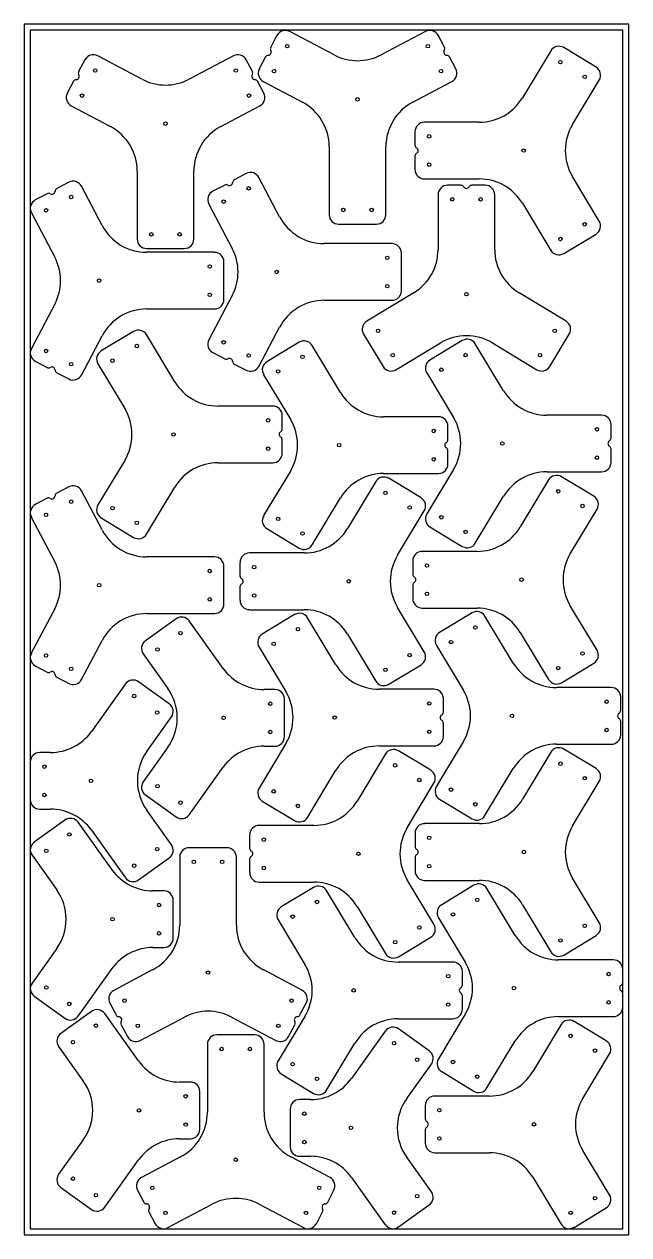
# Model space of a CAD drawing. Header units: millimetres. Extents: x 0 to 1220, y 0 to 2440.
import ezdxf

# ---------------------------------------------------------------- set-up
doc = ezdxf.new("R2010")
doc.units = ezdxf.units.MM
for name, color, linetype in [('bbox', 1, 'Continuous'), ('holes', 7, 'Continuous'), ('parts', 7, 'Continuous'), ('sheet', 7, 'Continuous')]:
    doc.layers.add(name, color=color, linetype=linetype)

# ---------------------------------------------------------------- blocks, each defined once
blk = doc.blocks.new('P00_1')
at = {"layer": 'holes'}
for centre in [(1122.7, 396.5), (1171.6, 366.9), (857.7, 246.8), (1048.6, 218.3), (857.7, 189.7), (1171.6, 69.6), (1122.7, 40.1)]:
    blk.add_circle(centre, 3.5, dxfattribs=at)
at = {"layer": 'parts', "color": 7}
for p, q in [((1103.1, 419.4), (1045.9, 324.5)), ((1194.5, 386.5), (1129.3, 425.8)), ((1147, 270.7), (1201, 360.3)), ((958.9, 275.4), (848.2, 275.4)), ((829.1, 256.4), (829.1, 229.3)), ((829.1, 207.3), (829.1, 180.2)), ((848.2, 161.1), (958.9, 161.1)), ((1201, 76.2), (1147, 165.8)), ((1045.9, 112), (1103.1, 17.2)), ((1129.3, 10.7), (1194.5, 50))]:
    blk.add_line(p, q, dxfattribs=at)
for centre, radius, start, end in [((1119.4, 409.5), 19, 58.9051, 148.9051), ((1184.7, 370.2), 19, -31.0949, 58.9051), ((958.9, 377), 101.6, -90, -31.0949), ((848.2, 256.4), 19, 90, 180), ((1234, 218.3), 101.6, 148.9051, -148.9051), ((835.5, 229.3), 6.35, 180, -120), ((829.1, 218.3), 6.35, -60, 60), ((835.5, 207.3), 6.35, 120, 180), ((848.2, 180.2), 19, 180, -90), ((958.9, 59.5), 101.6, 31.0949, 90), ((1184.7, 66.4), 19, -58.9051, 31.0949), ((1119.4, 27), 19, -148.9051, -58.9051)]:
    blk.add_arc(centre, radius, start, end, dxfattribs=at)
blk = doc.blocks.new('P01_1')
at = {"layer": 'holes'}
for centre in [(1123.1, 2397.8), (1172.1, 2368.3), (858.2, 2248.2), (1049, 2219.6), (858.2, 2191.1), (1172.1, 2071), (1123.1, 2041.4)]:
    blk.add_circle(centre, 3.5, dxfattribs=at)
at = {"layer": 'parts', "color": 7}
for p, q in [((1103.6, 2420.7), (1046.4, 2325.9)), ((1195, 2387.9), (1129.7, 2427.2)), ((1147.4, 2272.1), (1201.5, 2361.7)), ((959.4, 2276.8), (848.6, 2276.8)), ((829.6, 2257.7), (829.6, 2230.6)), ((829.6, 2208.6), (829.6, 2181.5)), ((848.6, 2162.5), (959.4, 2162.5)), ((1201.5, 2077.6), (1147.4, 2167.2)), ((1046.4, 2113.4), (1103.6, 2018.5)), ((1129.7, 2012), (1195, 2051.4))]:
    blk.add_line(p, q, dxfattribs=at)
for centre, radius, start, end in [((1119.9, 2410.9), 19, 58.9051, 148.9051), ((1185.1, 2371.5), 19, -31.0949, 58.9051), ((959.4, 2378.4), 101.6, -90, -31.0949), ((848.6, 2257.7), 19, 90, 180), ((1234.4, 2219.6), 101.6, 148.9051, -148.9051), ((835.9, 2230.6), 6.35, 180, -120), ((829.6, 2219.6), 6.35, -60, 60), ((835.9, 2208.6), 6.35, 120, 180), ((848.6, 2181.5), 19, 180, -90), ((959.4, 2060.9), 101.6, 31.0949, 90), ((1185.1, 2067.7), 19, -58.9051, 31.0949), ((1119.9, 2028.4), 19, -148.9051, -58.9051)]:
    blk.add_arc(centre, radius, start, end, dxfattribs=at)
blk = doc.blocks.new('P02_1')
at = {"layer": 'holes'}
for centre in [(917.7, 677), (868.8, 647.5), (1182.7, 527.4), (991.8, 498.8), (1182.7, 470.2), (868.8, 350.1), (917.7, 320.6)]:
    blk.add_circle(centre, 3.5, dxfattribs=at)
at = {"layer": 'parts', "color": 7}
for p, q in [((911.1, 706.4), (845.9, 667)), ((994.5, 605.1), (937.3, 699.9)), ((839.4, 640.9), (893.4, 551.3)), ((1192.2, 555.9), (1081.5, 555.9)), ((1211.2, 509.8), (1211.2, 536.9)), ((1211.2, 460.7), (1211.2, 487.8)), ((893.4, 446.3), (839.4, 356.7)), ((1081.5, 441.6), (1192.2, 441.6)), ((937.3, 297.7), (994.5, 392.5)), ((845.9, 330.6), (911.1, 291.2))]:
    blk.add_line(p, q, dxfattribs=at)
for centre, radius, start, end in [((920.9, 690.1), 19, 31.0949, 121.0949), ((855.7, 650.7), 19, 121.0949, -148.9051), ((1081.5, 657.5), 101.6, -148.9051, -90), ((806.4, 498.8), 101.6, -31.0949, 31.0949), ((1192.2, 536.9), 19, 0, 90), ((1211.2, 498.8), 6.35, 120, -120), ((1204.9, 509.8), 6.35, -60, 0), ((1204.9, 487.8), 6.35, 0, 60), ((1081.5, 340), 101.6, 90, 148.9051), ((1192.2, 460.7), 19, -90, 0), ((855.7, 346.9), 19, 148.9051, -121.0949), ((920.9, 307.5), 19, -121.0949, -31.0949)]:
    blk.add_arc(centre, radius, start, end, dxfattribs=at)
blk = doc.blocks.new('P03_1')
at = {"layer": 'holes'}
for centre in [(1122.7, 957.5), (1171.6, 928), (857.7, 807.9), (1048.6, 779.3), (857.7, 750.7), (1171.6, 630.6), (1122.7, 601.1)]:
    blk.add_circle(centre, 3.5, dxfattribs=at)
at = {"layer": 'parts', "color": 7}
for p, q in [((1103.1, 980.4), (1045.9, 885.6)), ((1194.5, 947.5), (1129.3, 986.9)), ((1147, 831.8), (1201, 921.4)), ((958.9, 836.5), (848.2, 836.5)), ((829.1, 817.4), (829.1, 790.3)), ((829.1, 768.3), (829.1, 741.2)), ((848.2, 722.2), (958.9, 722.2)), ((1201, 637.2), (1147, 726.8)), ((1045.9, 673), (1103.1, 578.2)), ((1129.3, 571.7), (1194.5, 611.1))]:
    blk.add_line(p, q, dxfattribs=at)
for centre, radius, start, end in [((1119.4, 970.6), 19, 58.9051, 148.9051), ((1184.7, 931.2), 19, -31.0949, 58.9051), ((958.9, 938.1), 101.6, -90, -31.0949), ((848.2, 817.4), 19, 90, 180), ((1234, 779.3), 101.6, 148.9051, -148.9051), ((835.5, 790.3), 6.35, 180, -120), ((829.1, 779.3), 6.35, -60, 60), ((835.5, 768.3), 6.35, 120, 180), ((848.2, 741.2), 19, 180, -90), ((958.9, 620.6), 101.6, 31.0949, 90), ((1184.7, 627.4), 19, -58.9051, 31.0949), ((1119.4, 588), 19, -148.9051, -58.9051)]:
    blk.add_arc(centre, radius, start, end, dxfattribs=at)
blk = doc.blocks.new('P04_1')
at = {"layer": 'holes'}
for centre in [(917.1, 1238), (868.1, 1208.5), (1182, 1088.4), (991.2, 1059.8), (1182, 1031.3), (868.1, 911.2), (917.1, 881.6)]:
    blk.add_circle(centre, 3.5, dxfattribs=at)
at = {"layer": 'parts', "color": 7}
for p, q in [((910.5, 1267.4), (845.2, 1228.1)), ((993.8, 1166.1), (936.6, 1260.9)), ((838.7, 1201.9), (892.8, 1112.3)), ((1191.5, 1117), (1080.8, 1117)), ((1210.6, 1070.8), (1210.6, 1097.9)), ((1210.6, 1021.7), (1210.6, 1048.8)), ((892.8, 1007.4), (838.7, 917.8)), ((1080.8, 1002.7), (1191.5, 1002.7)), ((936.6, 858.7), (993.8, 953.6)), ((845.2, 891.6), (910.5, 852.2))]:
    blk.add_line(p, q, dxfattribs=at)
for centre, radius, start, end in [((920.3, 1251.1), 19, 31.0949, 121.0949), ((855, 1211.7), 19, 121.0949, -148.9051), ((1080.8, 1218.6), 101.6, -148.9051, -90), ((805.8, 1059.8), 101.6, -31.0949, 31.0949), ((1191.5, 1097.9), 19, 0, 90), ((1210.6, 1059.8), 6.35, 120, -120), ((1204.2, 1070.8), 6.35, -60, 0), ((1204.2, 1048.8), 6.35, 0, 60), ((1080.8, 901.1), 101.6, 90, 148.9051), ((1191.5, 1021.7), 19, -90, 0), ((855, 907.9), 19, 148.9051, -121.0949), ((920.3, 868.6), 19, -121.0949, -31.0949)]:
    blk.add_arc(centre, radius, start, end, dxfattribs=at)
blk = doc.blocks.new('P05_1')
at = {"layer": 'holes'}
for centre in [(1122.7, 1518.5), (1171.6, 1489), (857.7, 1368.9), (1048.6, 1340.4), (857.7, 1311.8), (1171.6, 1191.7), (1122.7, 1162.2)]:
    blk.add_circle(centre, 3.5, dxfattribs=at)
at = {"layer": 'parts', "color": 7}
for p, q in [((1103.1, 1541.5), (1045.9, 1446.6)), ((1194.5, 1508.6), (1129.3, 1547.9)), ((1147, 1392.8), (1201, 1482.4)), ((958.9, 1397.5), (848.2, 1397.5)), ((829.1, 1378.5), (829.1, 1351.4)), ((829.1, 1329.4), (829.1, 1302.3)), ((848.2, 1283.2), (958.9, 1283.2)), ((1201, 1198.3), (1147, 1287.9)), ((1045.9, 1234.1), (1103.1, 1139.2)), ((1129.3, 1132.8), (1194.5, 1172.1))]:
    blk.add_line(p, q, dxfattribs=at)
for centre, radius, start, end in [((1119.4, 1531.6), 19, 58.9051, 148.9051), ((1184.7, 1492.3), 19, -31.0949, 58.9051), ((958.9, 1499.1), 101.6, -90, -31.0949), ((848.2, 1378.5), 19, 90, 180), ((1234, 1340.4), 101.6, 148.9051, -148.9051), ((835.5, 1351.4), 6.35, 180, -120), ((829.1, 1340.4), 6.35, -60, 60), ((835.5, 1329.4), 6.35, 120, 180), ((848.2, 1302.3), 19, 180, -90), ((958.9, 1181.6), 101.6, 31.0949, 90), ((1184.7, 1188.4), 19, -58.9051, 31.0949), ((1119.4, 1149.1), 19, -148.9051, -58.9051)]:
    blk.add_arc(centre, radius, start, end, dxfattribs=at)
blk = doc.blocks.new('P06_1')
at = {"layer": 'holes'}
for centre in [(919.5, 1799.1), (870.6, 1769.6), (1184.5, 1649.5), (993.6, 1620.9), (1184.5, 1592.3), (870.6, 1472.2), (919.5, 1442.7)]:
    blk.add_circle(centre, 3.5, dxfattribs=at)
at = {"layer": 'parts', "color": 7}
for p, q in [((912.9, 1828.5), (847.7, 1789.1)), ((996.3, 1727.2), (939.1, 1822)), ((841.2, 1763), (895.2, 1673.4)), ((1194, 1678), (1083.3, 1678)), ((1213.1, 1631.9), (1213.1, 1659)), ((1213.1, 1582.8), (1213.1, 1609.9)), ((895.2, 1568.4), (841.2, 1478.8)), ((1083.3, 1563.7), (1194, 1563.7)), ((939.1, 1419.8), (996.3, 1514.6)), ((847.7, 1452.7), (912.9, 1413.3))]:
    blk.add_line(p, q, dxfattribs=at)
for centre, radius, start, end in [((922.8, 1812.1), 19, 31.0949, 121.0949), ((857.5, 1772.8), 19, 121.0949, -148.9051), ((1083.3, 1779.6), 101.6, -148.9051, -90), ((808.2, 1620.9), 101.6, -31.0949, 31.0949), ((1194, 1659), 19, 0, 90), ((1213.1, 1620.9), 6.35, 120, -120), ((1206.7, 1631.9), 6.35, -60, 0), ((1206.7, 1609.9), 6.35, 0, 60), ((1083.3, 1462.1), 101.6, 90, 148.9051), ((1194, 1582.8), 19, -90, 0), ((857.5, 1469), 19, 148.9051, -121.0949), ((922.8, 1429.6), 19, -121.0949, -31.0949)]:
    blk.add_arc(centre, radius, start, end, dxfattribs=at)
blk = doc.blocks.new('P07_1')
at = {"layer": 'holes'}
for centre in [(904.8, 2119.8), (962, 2119.8), (933.4, 1928.9), (755.2, 1854.8), (1111.6, 1854.8), (784.7, 1805.9), (1082.1, 1805.9)]:
    blk.add_circle(centre, 3.5, dxfattribs=at)
at = {"layer": 'parts', "color": 7}
for p, q in [((922.4, 2148.3), (895.3, 2148.3)), ((971.5, 2148.3), (944.4, 2148.3)), ((876.2, 2129.3), (876.2, 2018.6)), ((990.5, 2018.6), (990.5, 2129.3)), ((827.1, 1931.6), (732.3, 1874.4)), ((1134.5, 1874.4), (1039.7, 1931.6)), ((725.8, 1848.2), (765.2, 1783)), ((791.3, 1776.5), (880.9, 1830.5)), ((985.9, 1830.5), (1075.5, 1776.5)), ((1101.6, 1783), (1141, 1848.2))]:
    blk.add_line(p, q, dxfattribs=at)
for centre, radius, start, end in [((895.3, 2129.3), 19, 90, 180), ((922.4, 2142), 6.35, 30, 90), ((944.4, 2142), 6.35, 90, 150), ((971.5, 2129.3), 19, 0, 90), ((933.4, 2148.3), 6.35, -150, -30), ((774.6, 2018.6), 101.6, -58.9051, 0), ((1092.1, 2018.6), 101.6, -180, -121.0949), ((742.1, 1858), 19, 121.0949, -148.9051), ((1124.7, 1858), 19, -31.0949, 58.9051), ((933.4, 1743.5), 101.6, 58.9051, 121.0949), ((781.5, 1792.8), 19, -148.9051, -58.9051), ((1085.3, 1792.8), 19, -121.0949, -31.0949)]:
    blk.add_arc(centre, radius, start, end, dxfattribs=at)
blk = doc.blocks.new('P08_1')
at = {"layer": 'holes'}
for centre in [(590.9, 1800.7), (541.9, 1771.2), (855.8, 1651.1), (665, 1622.6), (855.8, 1594), (541.9, 1473.9), (590.9, 1444.4)]:
    blk.add_circle(centre, 3.5, dxfattribs=at)
at = {"layer": 'parts', "color": 7}
for p, q in [((584.3, 1830.1), (519, 1790.8)), ((667.6, 1728.8), (610.4, 1823.7)), ((512.6, 1764.6), (566.6, 1675)), ((865.4, 1679.7), (754.6, 1679.7)), ((884.4, 1633.5), (884.4, 1660.7)), ((884.4, 1584.5), (884.4, 1611.6)), ((566.6, 1570.1), (512.6, 1480.5)), ((754.6, 1565.4), (865.4, 1565.4)), ((610.4, 1421.4), (667.6, 1516.3)), ((519, 1454.3), (584.3, 1415))]:
    blk.add_line(p, q, dxfattribs=at)
for centre, radius, start, end in [((594.1, 1813.8), 19, 31.0949, 121.0949), ((528.9, 1774.5), 19, 121.0949, -148.9051), ((754.6, 1781.3), 101.6, -148.9051, -90), ((479.6, 1622.6), 101.6, -31.0949, 31.0949), ((865.4, 1660.7), 19, 0, 90), ((884.4, 1622.6), 6.35, 120, -120), ((878.1, 1633.5), 6.35, -60, 0), ((878.1, 1611.6), 6.35, 0, 60), ((754.6, 1463.8), 101.6, 90, 148.9051), ((865.4, 1584.5), 19, -90, 0), ((528.9, 1470.6), 19, 148.9051, -121.0949), ((594.1, 1431.3), 19, -121.0949, -31.0949)]:
    blk.add_arc(centre, radius, start, end, dxfattribs=at)
blk = doc.blocks.new('P09_1')
at = {"layer": 'holes'}
for centre in [(588.4, 1238.3), (539.5, 1208.8), (853.4, 1088.7), (662.5, 1060.2), (853.4, 1031.6), (539.5, 911.5), (588.4, 882)]:
    blk.add_circle(centre, 3.5, dxfattribs=at)
at = {"layer": 'parts', "color": 7}
for p, q in [((581.8, 1267.7), (516.5, 1228.4)), ((665.1, 1166.4), (607.9, 1261.3)), ((510.1, 1202.2), (564.1, 1112.6)), ((862.9, 1117.3), (752.1, 1117.3)), ((881.9, 1071.1), (881.9, 1098.3)), ((881.9, 1022.1), (881.9, 1049.2)), ((564.1, 1007.7), (510.1, 918.1)), ((752.1, 1003), (862.9, 1003)), ((607.9, 859), (665.1, 953.9)), ((516.5, 891.9), (581.8, 852.6))]:
    blk.add_line(p, q, dxfattribs=at)
for centre, radius, start, end in [((591.6, 1251.4), 19, 31.0949, 121.0949), ((526.4, 1212.1), 19, 121.0949, -148.9051), ((752.1, 1218.9), 101.6, -148.9051, -90), ((477.1, 1060.2), 101.6, -31.0949, 31.0949), ((862.9, 1098.3), 19, 0, 90), ((881.9, 1060.2), 6.35, 120, -120), ((875.6, 1071.1), 6.35, -60, 0), ((875.6, 1049.2), 6.35, 0, 60), ((752.1, 901.4), 101.6, 90, 148.9051), ((862.9, 1022.1), 19, -90, 0), ((526.4, 908.2), 19, 148.9051, -121.0949), ((591.6, 868.9), 19, -121.0949, -31.0949)]:
    blk.add_arc(centre, radius, start, end, dxfattribs=at)
blk = doc.blocks.new('P10_1')
at = {"layer": 'holes'}
for centre in [(589.6, 676.2), (540.6, 646.7), (854.5, 526.6), (663.7, 498), (854.5, 469.4), (540.6, 349.3), (589.6, 319.8)]:
    blk.add_circle(centre, 3.5, dxfattribs=at)
at = {"layer": 'parts', "color": 7}
for p, q in [((583, 705.6), (517.7, 666.2)), ((666.3, 604.3), (609.1, 699.1)), ((511.2, 640.1), (565.3, 550.4)), ((864, 555.1), (753.3, 555.1)), ((883.1, 509), (883.1, 536.1)), ((883.1, 459.9), (883.1, 487)), ((565.3, 445.5), (511.2, 355.9)), ((753.3, 440.8), (864, 440.8)), ((609.1, 296.9), (666.3, 391.7)), ((517.7, 329.7), (583, 290.4))]:
    blk.add_line(p, q, dxfattribs=at)
for centre, radius, start, end in [((592.8, 689.2), 19, 31.0949, 121.0949), ((527.5, 649.9), 19, 121.0949, -148.9051), ((753.3, 656.7), 101.6, -148.9051, -90), ((478.3, 498), 101.6, -31.0949, 31.0949), ((864, 536.1), 19, 0, 90), ((883.1, 498), 6.35, 120, -120), ((876.7, 509), 6.35, -60, 0), ((876.7, 487), 6.35, 0, 60), ((753.3, 339.2), 101.6, 90, 148.9051), ((864, 459.9), 19, -90, 0), ((527.5, 346.1), 19, 148.9051, -121.0949), ((592.8, 306.7), 19, -121.0949, -31.0949)]:
    blk.add_arc(centre, radius, start, end, dxfattribs=at)
blk = doc.blocks.new('P11_2')
at = {"layer": 'holes'}
for centre in [(582.5, 2400.5), (866.1, 2400.5), (555.8, 2350), (892.8, 2350), (724.3, 2293.3), (695.7, 2070.3), (752.9, 2070.3)]:
    blk.add_circle(centre, 3.5, dxfattribs=at)
at = {"layer": 'parts', "color": 7}
for p, q in [((561.7, 2422.3), (549.1, 2398.3)), ((676.9, 2383), (587.5, 2430.2)), ((861.2, 2430.2), (771.8, 2383)), ((899.6, 2398.3), (886.9, 2422.3)), ((538.8, 2378.9), (526.1, 2354.9)), ((922.5, 2354.9), (909.8, 2378.9)), ((534.1, 2329.2), (613, 2287.4)), ((835.6, 2287.4), (914.6, 2329.2)), ((667.2, 2197.6), (667.2, 2060.7)), ((781.5, 2060.7), (781.5, 2197.6)), ((686.2, 2041.7), (762.4, 2041.7))]:
    blk.add_line(p, q, dxfattribs=at)
for centre, radius, start, end in [((578.6, 2413.4), 19, 62.1547, 152.1547), ((870.1, 2413.4), 19, 27.8453, 117.8453), ((543.9, 2388.6), 6.35, -87.8453, 32.1547), ((554.7, 2395.3), 6.35, 152.1547, -147.8453), ((904.7, 2388.6), 6.35, 147.8453, -92.1547), ((894, 2395.3), 6.35, -32.1547, 27.8453), ((544.4, 2375.9), 6.35, 92.1547, 152.1547), ((724.3, 2472.8), 101.6, -117.8453, -62.1547), ((904.2, 2375.9), 6.35, 27.8453, 87.8453), ((543, 2346), 19, 152.1547, -117.8453), ((905.7, 2346), 19, -62.1547, 27.8453), ((565.6, 2197.6), 101.6, 0, 62.1547), ((883.1, 2197.6), 101.6, 117.8453, 180), ((686.2, 2060.7), 19, -180, -90), ((762.4, 2060.7), 19, -90, 0)]:
    blk.add_arc(centre, radius, start, end, dxfattribs=at)
blk = doc.blocks.new('P12_1')
at = {"layer": 'holes'}
for centre in [(747.1, 1519.4), (796, 1489.9), (482.1, 1369.8), (673, 1341.2), (482.1, 1312.6), (796, 1192.5), (747.1, 1163)]:
    blk.add_circle(centre, 3.5, dxfattribs=at)
at = {"layer": 'parts', "color": 7}
for p, q in [((727.5, 1542.3), (670.3, 1447.5)), ((818.9, 1509.4), (753.7, 1548.8)), ((771.3, 1393.6), (825.4, 1483.3)), ((583.3, 1398.3), (472.6, 1398.3)), ((453.5, 1379.3), (453.5, 1352.2)), ((453.5, 1330.2), (453.5, 1303.1)), ((472.6, 1284), (583.3, 1284)), ((825.4, 1199.1), (771.3, 1288.7)), ((670.3, 1234.9), (727.5, 1140.1)), ((753.7, 1133.6), (818.9, 1172.9))]:
    blk.add_line(p, q, dxfattribs=at)
for centre, radius, start, end in [((743.8, 1532.4), 19, 58.9051, 148.9051), ((809.1, 1493.1), 19, -31.0949, 58.9051), ((583.3, 1499.9), 101.6, -90, -31.0949), ((472.6, 1379.3), 19, 90, 180), ((858.4, 1341.2), 101.6, 148.9051, -148.9051), ((459.9, 1352.2), 6.35, 180, -120), ((453.5, 1341.2), 6.35, -60, 60), ((459.9, 1330.2), 6.35, 120, 180), ((472.6, 1303.1), 19, 180, -90), ((583.3, 1182.4), 101.6, 31.0949, 90), ((809.1, 1189.3), 19, -58.9051, 31.0949), ((743.8, 1149.9), 19, -148.9051, -58.9051)]:
    blk.add_arc(centre, radius, start, end, dxfattribs=at)
blk = doc.blocks.new('P13_3')
at = {"layer": 'holes'}
for centre in [(744.2, 386.1), (790.7, 352.9), (563.1, 243.8), (657.1, 215.3), (563.1, 186.7), (790.7, 77.6), (744.2, 44.4)]:
    blk.add_circle(centre, 3.5, dxfattribs=at)
at = {"layer": 'parts', "color": 7}
for p, q in [((815.1, 370.6), (753.1, 414.9)), ((726.5, 410.5), (658.1, 314.9)), ((769.7, 274.4), (819.5, 344)), ((575.5, 272.4), (553.6, 272.4)), ((534.5, 253.4), (534.5, 177.2)), ((553.6, 158.1), (575.5, 158.1)), ((819.5, 86.5), (769.7, 156.2)), ((658.1, 115.6), (726.5, 20)), ((753.1, 15.6), (815.1, 59.9))]:
    blk.add_line(p, q, dxfattribs=at)
for centre, radius, start, end in [((742, 399.4), 19, 54.4282, 144.4282), ((804, 355.1), 19, -35.5718, 54.4282), ((575.5, 374), 101.6, -90, -35.5718), ((553.6, 253.4), 19, 90, 180), ((852.3, 215.3), 101.6, 144.4282, -144.4282), ((553.6, 177.2), 19, 180, -90), ((575.5, 56.5), 101.6, 35.5718, 90), ((804, 75.4), 19, -54.4282, 35.5718), ((742, 31.1), 19, -144.4282, -54.4282)]:
    blk.add_arc(centre, radius, start, end, dxfattribs=at)
blk = doc.blocks.new('P14_1')
at = {"layer": 'holes'}
for centre in [(747.4, 957.4), (796.3, 927.8), (482.4, 807.7), (673.3, 779.2), (482.4, 750.6), (796.3, 630.5), (747.4, 601)]:
    blk.add_circle(centre, 3.5, dxfattribs=at)
at = {"layer": 'parts', "color": 7}
for p, q in [((727.8, 980.3), (670.6, 885.4)), ((819.2, 947.4), (754, 986.7)), ((771.7, 831.6), (825.7, 921.2)), ((583.6, 836.3), (472.9, 836.3)), ((453.8, 817.3), (453.8, 790.2)), ((453.8, 768.2), (453.8, 741.1)), ((472.9, 722), (583.6, 722)), ((825.7, 637.1), (771.7, 726.7)), ((670.6, 672.9), (727.8, 578.1)), ((754, 571.6), (819.2, 610.9))]:
    blk.add_line(p, q, dxfattribs=at)
for centre, radius, start, end in [((744.1, 970.4), 19, 58.9051, 148.9051), ((809.4, 931.1), 19, -31.0949, 58.9051), ((583.6, 937.9), 101.6, -90, -31.0949), ((472.9, 817.3), 19, 90, 180), ((858.7, 779.2), 101.6, 148.9051, -148.9051), ((460.2, 790.2), 6.35, 180, -120), ((453.8, 779.2), 6.35, -60, 60), ((460.2, 768.2), 6.35, 120, 180), ((472.9, 741.1), 19, 180, -90), ((583.6, 620.4), 101.6, 31.0949, 90), ((809.4, 627.2), 19, -58.9051, 31.0949), ((744.1, 587.9), 19, -148.9051, -58.9051)]:
    blk.add_arc(centre, radius, start, end, dxfattribs=at)
blk = doc.blocks.new('P15_2')
at = {"layer": 'holes'}
for centre in [(475.3, 2139.9), (424.8, 2113.2), (755, 2000), (532, 1971.4), (755, 1942.9), (424.8, 1829.7), (475.3, 1803)]:
    blk.add_circle(centre, 3.5, dxfattribs=at)
at = {"layer": 'parts', "color": 7}
for p, q in [((470.4, 2169.6), (446.4, 2157)), ((537.8, 2082.7), (496.1, 2161.7)), ((427, 2146.7), (403, 2134)), ((395, 2108.3), (442.3, 2018.9)), ((764.5, 2028.6), (627.7, 2028.6)), ((783.6, 1933.3), (783.6, 2009.5)), ((442.3, 1924), (395, 1834.6)), ((627.7, 1914.3), (764.5, 1914.3)), ((496.1, 1781.2), (537.8, 1860.1)), ((403, 1808.8), (427, 1796.2)), ((446.4, 1785.9), (470.4, 1773.3))]:
    blk.add_line(p, q, dxfattribs=at)
for centre, radius, start, end in [((479.3, 2152.8), 19, 27.8453, 117.8453), ((429.9, 2141.1), 6.35, 57.8453, 117.8453), ((436.7, 2151.8), 6.35, -122.1547, -2.1547), ((449.4, 2151.4), 6.35, 117.8453, 177.8453), ((411.9, 2117.2), 19, 117.8453, -152.1547), ((627.7, 2130.2), 101.6, -152.1547, -90), ((764.5, 2009.5), 19, 0, 90), ((352.4, 1971.4), 101.6, -27.8453, 27.8453), ((764.5, 1933.3), 19, -90, 0), ((627.7, 1812.7), 101.6, 90, 152.1547), ((411.9, 1825.7), 19, 152.1547, -117.8453), ((429.9, 1801.8), 6.35, -117.8453, -57.8453), ((436.7, 1791), 6.35, 2.1547, 122.1547), ((449.4, 1791.5), 6.35, -177.8453, -117.8453), ((479.3, 1790.1), 19, -117.8453, -27.8453)]:
    blk.add_arc(centre, radius, start, end, dxfattribs=at)
blk = doc.blocks.new('P16_2')
at = {"layer": 'holes'}
for centre in [(393.6, 368.7), (450.8, 368.7), (422.2, 145.6), (253.7, 88.9), (590.7, 88.9), (280.4, 38.4), (564, 38.4)]:
    blk.add_circle(centre, 3.5, dxfattribs=at)
at = {"layer": 'parts', "color": 7}
for p, q in [((460.3, 397.2), (384.1, 397.2)), ((365, 378.2), (365, 241.3)), ((479.3, 241.3), (479.3, 378.2)), ((310.9, 151.5), (232, 109.8)), ((612.4, 109.8), (533.5, 151.5)), ((224, 84), (236.7, 60.1)), ((607.7, 60.1), (620.4, 84)), ((285.3, 8.7), (374.7, 55.9)), ((469.6, 55.9), (559, 8.7)), ((246.9, 40.6), (259.6, 16.6)), ((584.8, 16.6), (597.4, 40.6))]:
    blk.add_line(p, q, dxfattribs=at)
for centre, radius, start, end in [((384.1, 378.2), 19, 90, 180), ((460.3, 378.2), 19, 0, 90), ((263.4, 241.3), 101.6, -62.1547, 0), ((580.9, 241.3), 101.6, 180, -117.8453), ((240.9, 92.9), 19, 117.8453, -152.1547), ((603.5, 92.9), 19, -27.8453, 62.1547), ((242.3, 63), 6.35, -152.1547, -92.1547), ((241.8, 50.3), 6.35, -32.1547, 87.8453), ((422.2, -33.9), 101.6, 62.1547, 117.8453), ((602.6, 50.3), 6.35, 92.1547, -147.8453), ((602.1, 63), 6.35, -87.8453, -27.8453), ((252.6, 43.6), 6.35, 147.8453, -152.1547), ((591.8, 43.6), 6.35, -27.8453, 32.1547), ((276.4, 25.5), 19, -152.1547, -62.1547), ((567.9, 25.5), 19, -117.8453, -27.8453)]:
    blk.add_arc(centre, radius, start, end, dxfattribs=at)
blk = doc.blocks.new('P17_2')
at = {"layer": 'holes'}
for centre in [(337.7, 770), (394.9, 770), (366.3, 546.9), (197.8, 490.3), (534.8, 490.3), (224.5, 439.7), (508.1, 439.7)]:
    blk.add_circle(centre, 3.5, dxfattribs=at)
at = {"layer": 'parts', "color": 7}
for p, q in [((404.4, 798.5), (328.2, 798.5)), ((309.2, 779.5), (309.2, 642.6)), ((423.5, 642.6), (423.5, 779.5)), ((255, 552.8), (176.1, 511.1)), ((556.6, 511.1), (477.6, 552.8)), ((168.1, 485.3), (180.8, 461.4)), ((551.8, 461.4), (564.5, 485.3)), ((191.1, 441.9), (203.7, 418)), ((229.5, 410), (318.9, 457.2)), ((413.8, 457.2), (503.2, 410)), ((528.9, 418), (541.6, 441.9))]:
    blk.add_line(p, q, dxfattribs=at)
for centre, radius, start, end in [((328.2, 779.5), 19, 90, 180), ((404.4, 779.5), 19, 0, 90), ((207.6, 642.6), 101.6, -62.1547, 0), ((525.1, 642.6), 101.6, 180, -117.8453), ((185, 494.2), 19, 117.8453, -152.1547), ((547.7, 494.2), 19, -27.8453, 62.1547), ((366.3, 367.4), 101.6, 62.1547, 117.8453), ((186.4, 464.3), 6.35, -152.1547, -92.1547), ((185.9, 451.7), 6.35, -32.1547, 87.8453), ((196.7, 444.9), 6.35, 147.8453, -152.1547), ((546.7, 451.7), 6.35, 92.1547, -147.8453), ((536, 444.9), 6.35, -27.8453, 32.1547), ((546.2, 464.3), 6.35, -87.8453, -27.8453), ((220.6, 426.9), 19, -152.1547, -62.1547), ((512.1, 426.9), 19, -117.8453, -27.8453)]:
    blk.add_arc(centre, radius, start, end, dxfattribs=at)
blk = doc.blocks.new('P18_1')
at = {"layer": 'holes'}
for centre in [(262.4, 1799.4), (213.5, 1769.8), (527.4, 1649.7), (336.5, 1621.2), (527.4, 1592.6), (213.5, 1472.5), (262.4, 1443)]:
    blk.add_circle(centre, 3.5, dxfattribs=at)
at = {"layer": 'parts', "color": 7}
for p, q in [((255.8, 1828.8), (190.6, 1789.4)), ((339.2, 1727.4), (282, 1822.3)), ((184.1, 1763.2), (238.1, 1673.6)), ((536.9, 1678.3), (426.2, 1678.3)), ((556, 1632.2), (556, 1659.3)), ((556, 1583.1), (556, 1610.2)), ((238.1, 1568.7), (184.1, 1479.1)), ((426.2, 1564), (536.9, 1564)), ((282, 1420.1), (339.2, 1514.9)), ((190.6, 1452.9), (255.8, 1413.6))]:
    blk.add_line(p, q, dxfattribs=at)
for centre, radius, start, end in [((265.7, 1812.4), 19, 31.0949, 121.0949), ((200.4, 1773.1), 19, 121.0949, -148.9051), ((426.2, 1779.9), 101.6, -148.9051, -90), ((151.1, 1621.2), 101.6, -31.0949, 31.0949), ((536.9, 1659.3), 19, 0, 90), ((556, 1621.2), 6.35, 120, -120), ((549.6, 1632.2), 6.35, -60, 0), ((549.6, 1610.2), 6.35, 0, 60), ((426.2, 1462.4), 101.6, 90, 148.9051), ((536.9, 1583.1), 19, -90, 0), ((200.4, 1469.3), 19, 148.9051, -121.0949), ((265.7, 1429.9), 19, -121.0949, -31.0949)]:
    blk.add_arc(centre, radius, start, end, dxfattribs=at)
blk = doc.blocks.new('P19_3')
at = {"layer": 'holes'}
for centre in [(344.6, 1230.9), (298.1, 1197.7), (525.7, 1088.6), (431.6, 1060), (525.7, 1031.5), (298.1, 922.4), (344.6, 889.1)]:
    blk.add_circle(centre, 3.5, dxfattribs=at)
at = {"layer": 'parts', "color": 7}
for p, q in [((335.7, 1259.7), (273.7, 1215.4)), ((430.6, 1159.7), (362.3, 1255.3)), ((269.3, 1188.8), (319.1, 1119.1)), ((535.2, 1117.2), (513.3, 1117.2)), ((554.2, 1021.9), (554.2, 1098.1)), ((319.1, 1000.9), (269.3, 931.3)), ((513.3, 1002.9), (535.2, 1002.9)), ((362.3, 864.8), (430.6, 960.4)), ((273.7, 904.7), (335.7, 860.4))]:
    blk.add_line(p, q, dxfattribs=at)
for centre, radius, start, end in [((346.8, 1244.2), 19, 35.5718, 125.5718), ((284.8, 1199.9), 19, 125.5718, -144.4282), ((513.3, 1218.8), 101.6, -144.4282, -90), ((236.5, 1060), 101.6, -35.5718, 35.5718), ((535.2, 1098.1), 19, 0, 90), ((513.3, 901.3), 101.6, 90, 144.4282), ((535.2, 1021.9), 19, -90, 0), ((284.8, 920.2), 19, 144.4282, -125.5718), ((346.8, 875.9), 19, -125.5718, -35.5718)]:
    blk.add_arc(centre, radius, start, end, dxfattribs=at)
blk = doc.blocks.new('P20_2')
at = {"layer": 'holes'}
for centre in [(180.8, 2356.8), (464.4, 2356.8), (154.1, 2306.2), (491.1, 2306.2), (322.6, 2249.6), (294, 2026.5), (351.2, 2026.5)]:
    blk.add_circle(centre, 3.5, dxfattribs=at)
at = {"layer": 'parts', "color": 7}
for p, q in [((160, 2378.5), (147.3, 2354.6)), ((275.1, 2339.3), (185.8, 2386.5)), ((459.5, 2386.5), (370.1, 2339.3)), ((497.9, 2354.6), (485.2, 2378.5)), ((137.1, 2335.1), (124.4, 2311.2)), ((520.8, 2311.2), (508.1, 2335.1)), ((132.4, 2285.4), (211.3, 2243.7)), ((433.9, 2243.7), (512.8, 2285.4)), ((265.5, 2153.9), (265.5, 2017)), ((379.8, 2017), (379.8, 2153.9)), ((284.5, 1998), (360.7, 1998))]:
    blk.add_line(p, q, dxfattribs=at)
for centre, radius, start, end in [((176.9, 2369.7), 19, 62.1547, 152.1547), ((468.4, 2369.7), 19, 27.8453, 117.8453), ((142.2, 2344.9), 6.35, -87.8453, 32.1547), ((153, 2351.6), 6.35, 152.1547, -147.8453), ((503, 2344.9), 6.35, 147.8453, -92.1547), ((492.2, 2351.6), 6.35, -32.1547, 27.8453), ((142.7, 2332.2), 6.35, 92.1547, 152.1547), ((322.6, 2429.1), 101.6, -117.8453, -62.1547), ((502.5, 2332.2), 6.35, 27.8453, 87.8453), ((141.3, 2302.3), 19, 152.1547, -117.8453), ((503.9, 2302.3), 19, -62.1547, 27.8453), ((163.9, 2153.9), 101.6, 0, 62.1547), ((481.4, 2153.9), 101.6, 117.8453, 180), ((284.5, 2017), 19, -180, -90), ((360.7, 2017), 19, -90, 0)]:
    blk.add_arc(centre, radius, start, end, dxfattribs=at)
blk = doc.blocks.new('P21_2')
at = {"layer": 'holes'}
for centre in [(114.5, 1501.9), (64, 1475.2), (394.2, 1362), (171.2, 1333.5), (394.2, 1304.9), (64, 1191.7), (114.5, 1165)]:
    blk.add_circle(centre, 3.5, dxfattribs=at)
at = {"layer": 'parts', "color": 7}
for p, q in [((109.6, 1531.7), (85.6, 1519)), ((177, 1444.8), (135.3, 1523.7)), ((66.2, 1508.7), (42.2, 1496.1)), ((34.2, 1470.3), (81.5, 1380.9)), ((403.7, 1390.6), (266.9, 1390.6)), ((422.8, 1295.4), (422.8, 1371.6)), ((81.5, 1286), (34.2, 1196.6)), ((266.9, 1276.3), (403.7, 1276.3)), ((135.3, 1143.2), (177, 1222.2)), ((42.2, 1170.9), (66.2, 1158.2)), ((85.6, 1147.9), (109.6, 1135.3))]:
    blk.add_line(p, q, dxfattribs=at)
for centre, radius, start, end in [((75.9, 1513.9), 6.35, -122.1547, -2.1547), ((88.6, 1513.4), 6.35, 117.8453, 177.8453), ((118.5, 1514.8), 19, 27.8453, 117.8453), ((51.1, 1479.2), 19, 117.8453, -152.1547), ((69.1, 1503.1), 6.35, 57.8453, 117.8453), ((266.9, 1492.2), 101.6, -152.1547, -90), ((-8.4, 1333.5), 101.6, -27.8453, 27.8453), ((403.7, 1371.6), 19, 0, 90), ((403.7, 1295.4), 19, -90, 0), ((266.9, 1174.7), 101.6, 90, 152.1547), ((51.1, 1187.7), 19, 152.1547, -117.8453), ((69.1, 1163.8), 6.35, -117.8453, -57.8453), ((75.9, 1153.1), 6.35, 2.1547, 122.1547), ((88.6, 1153.6), 6.35, -177.8453, -117.8453), ((118.5, 1152.1), 19, -117.8453, -27.8453)]:
    blk.add_arc(centre, radius, start, end, dxfattribs=at)
blk = doc.blocks.new('P22_2')
at = {"layer": 'holes'}
for centre in [(97.8, 2094.8), (47.3, 2068.1), (377.5, 1954.9), (154.5, 1926.3), (377.5, 1897.8), (47.3, 1784.6), (97.8, 1757.9)]:
    blk.add_circle(centre, 3.5, dxfattribs=at)
at = {"layer": 'parts', "color": 7}
for p, q in [((92.9, 2124.5), (68.9, 2111.9)), ((49.5, 2101.6), (25.5, 2088.9)), ((160.3, 2037.6), (118.6, 2116.6)), ((17.6, 2063.2), (64.8, 1973.8)), ((387, 1983.5), (250.2, 1983.5)), ((406.1, 1888.2), (406.1, 1964.4)), ((64.8, 1878.9), (17.6, 1789.5)), ((250.2, 1869.2), (387, 1869.2)), ((118.6, 1736.1), (160.3, 1815)), ((25.5, 1763.8), (49.5, 1751.1)), ((68.9, 1740.8), (92.9, 1728.2))]:
    blk.add_line(p, q, dxfattribs=at)
for centre, radius, start, end in [((101.8, 2107.7), 19, 27.8453, 117.8453), ((52.4, 2096), 6.35, 57.8453, 117.8453), ((59.2, 2106.7), 6.35, -122.1547, -2.1547), ((71.9, 2106.3), 6.35, 117.8453, 177.8453), ((34.4, 2072.1), 19, 117.8453, -152.1547), ((250.2, 2085.1), 101.6, -152.1547, -90), ((387, 1964.4), 19, 0, 90), ((-25.1, 1926.3), 101.6, -27.8453, 27.8453), ((387, 1888.2), 19, -90, 0), ((250.2, 1767.6), 101.6, 90, 152.1547), ((34.4, 1780.6), 19, 152.1547, -117.8453), ((52.4, 1756.7), 6.35, -117.8453, -57.8453), ((59.2, 1746), 6.35, 2.1547, 122.1547), ((71.9, 1746.4), 6.35, -177.8453, -117.8453), ((101.8, 1745), 19, -117.8453, -27.8453)]:
    blk.add_arc(centre, radius, start, end, dxfattribs=at)
blk = doc.blocks.new('P23_3')
at = {"layer": 'holes'}
for centre in [(140, 435.1), (93.6, 401.8), (321.2, 292.7), (227.1, 264.2), (321.2, 235.6), (93.6, 126.5), (140, 93.3)]:
    blk.add_circle(centre, 3.5, dxfattribs=at)
at = {"layer": 'parts', "color": 7}
for p, q in [((131.2, 463.8), (69.2, 419.5)), ((226.1, 363.8), (157.8, 459.4)), ((64.8, 392.9), (114.6, 323.3)), ((330.7, 321.3), (308.8, 321.3)), ((349.7, 226.1), (349.7, 302.3)), ((114.6, 205.1), (64.8, 135.4)), ((308.8, 207), (330.7, 207)), ((157.8, 68.9), (226.1, 164.5)), ((69.2, 108.8), (131.2, 64.5))]:
    blk.add_line(p, q, dxfattribs=at)
for centre, radius, start, end in [((142.3, 448.3), 19, 35.5718, 125.5718), ((80.3, 404), 19, 125.5718, -144.4282), ((308.8, 422.9), 101.6, -144.4282, -90), ((32, 264.2), 101.6, -35.5718, 35.5718), ((330.7, 302.3), 19, 0, 90), ((330.7, 226.1), 19, -90, 0), ((308.8, 105.4), 101.6, 90, 144.4282), ((80.3, 124.3), 19, 144.4282, -125.5718), ((142.3, 80), 19, -125.5718, -35.5718)]:
    blk.add_arc(centre, radius, start, end, dxfattribs=at)
blk = doc.blocks.new('P24_3')
at = {"layer": 'holes'}
for centre in [(234.6, 1129.4), (281.1, 1096.2), (53.5, 987.1), (147.5, 958.5), (53.5, 929.9), (281.1, 820.9), (234.6, 787.6)]:
    blk.add_circle(centre, 3.5, dxfattribs=at)
at = {"layer": 'parts', "color": 7}
for p, q in [((216.9, 1153.8), (148.5, 1058.2)), ((305.5, 1113.9), (243.5, 1158.2)), ((260.1, 1017.6), (309.9, 1087.3)), ((65.9, 1015.7), (44, 1015.7)), ((24.9, 996.6), (24.9, 920.4)), ((44, 901.4), (65.9, 901.4)), ((309.9, 829.7), (260.1, 899.4)), ((148.5, 858.9), (216.9, 763.3)), ((243.5, 758.8), (305.5, 803.2))]:
    blk.add_line(p, q, dxfattribs=at)
for centre, radius, start, end in [((232.4, 1142.7), 19, 54.4282, 144.4282), ((294.4, 1098.4), 19, -35.5718, 54.4282), ((65.9, 1117.3), 101.6, -90, -35.5718), ((44, 996.6), 19, 90, 180), ((342.7, 958.5), 101.6, 144.4282, -144.4282), ((44, 920.4), 19, 180, -90), ((65.9, 799.8), 101.6, 35.5718, 90), ((294.4, 818.7), 19, -54.4282, 35.5718), ((232.4, 774.3), 19, -144.4282, -54.4282)]:
    blk.add_arc(centre, radius, start, end, dxfattribs=at)
blk = doc.blocks.new('P25_3')
at = {"layer": 'holes'}
for centre in [(86.4, 852.1), (39.9, 818.9), (267.5, 709.8), (173.5, 681.2), (267.5, 652.6), (39.9, 543.6), (86.4, 510.3)]:
    blk.add_circle(centre, 3.5, dxfattribs=at)
at = {"layer": 'parts', "color": 7}
for p, q in [((77.5, 880.9), (15.5, 836.6)), ((172.5, 780.9), (104.1, 876.5)), ((11.1, 810), (61, 740.3)), ((277, 738.4), (255.1, 738.4)), ((296.1, 643.1), (296.1, 719.3)), ((61, 622.1), (11.1, 552.5)), ((255.1, 624.1), (277, 624.1)), ((104.1, 486), (172.5, 581.6)), ((15.5, 525.9), (77.5, 481.6))]:
    blk.add_line(p, q, dxfattribs=at)
for centre, radius, start, end in [((88.6, 865.4), 19, 35.5718, 125.5718), ((26.6, 821.1), 19, 125.5718, -144.4282), ((255.1, 840), 101.6, -144.4282, -90), ((-21.7, 681.2), 101.6, -35.5718, 35.5718), ((277, 719.3), 19, 0, 90), ((277, 643.1), 19, -90, 0), ((255.1, 522.5), 101.6, 90, 144.4282), ((26.6, 541.4), 19, 144.4282, -125.5718), ((88.6, 497), 19, -125.5718, -35.5718)]:
    blk.add_arc(centre, radius, start, end, dxfattribs=at)

msp = doc.modelspace()

# ---------------------------------------------------------------- linework, layer by layer
at = {"layer": 'bbox'}
for p, q in [((1207.8, 2427.8), (12.2, 2427.8)), ((12.2, 2427.8), (12.2, 12.2)), ((1207.8, 12.2), (1207.8, 2427.8)), ((12.2, 12.2), (1207.8, 12.2))]:
    msp.add_line(p, q, dxfattribs=at)
at = {"layer": 'sheet'}
for p, q in [((1220, 2440), (0, 2440)), ((0, 2440), (0, 0)), ((1220, 0), (1220, 2440)), ((0, 0), (1220, 0))]:
    msp.add_line(p, q, dxfattribs=at)

# ---------------------------------------------------------------- block references
for name, p in [('P11_2', (-51.7, -4.7)), ('P01_1', (-41.1, -34.3)), ('P20_2', (-37.4, -10.1)), ('P22_2', (-3.1, -3.2)), ('P15_2', (-22.4, -30.8)), ('P07_1', (-41.1, -32.9)), ('P18_1', (-35.2, -8)), ('P06_1', (-28.9, -26)), ('P08_1', (-29.4, -31)), ('P12_1', (-18.1, -24.1)), ('P05_1', (-45.1, -20)), ('P21_2', (-19.8, -24.2)), ('P19_3', (-29.2, -18.1)), ('P09_1', (-36.1, -17.7)), ('P04_1', (-6.9, -13.9)), ('P24_3', (-12.7, -43.5)), ('P14_1', (1.1, -11.2)), ('P03_1', (-40.5, -7.8)), ('P25_3', (4.7, -45.1)), ('P17_2', (4.7, -18.4)), ('P02_1', (-3.5, -1.8)), ('P10_1', (1.1, -5.4)), ('P23_3', (4.7, -13.5)), ('P13_3', (2.2, 0.2)), ('P00_1', (-19.9, 4.3)), ('P16_2', (4.7, 5.7))]:
    msp.add_blockref(name, p)

doc.saveas('drawing.dxf')
